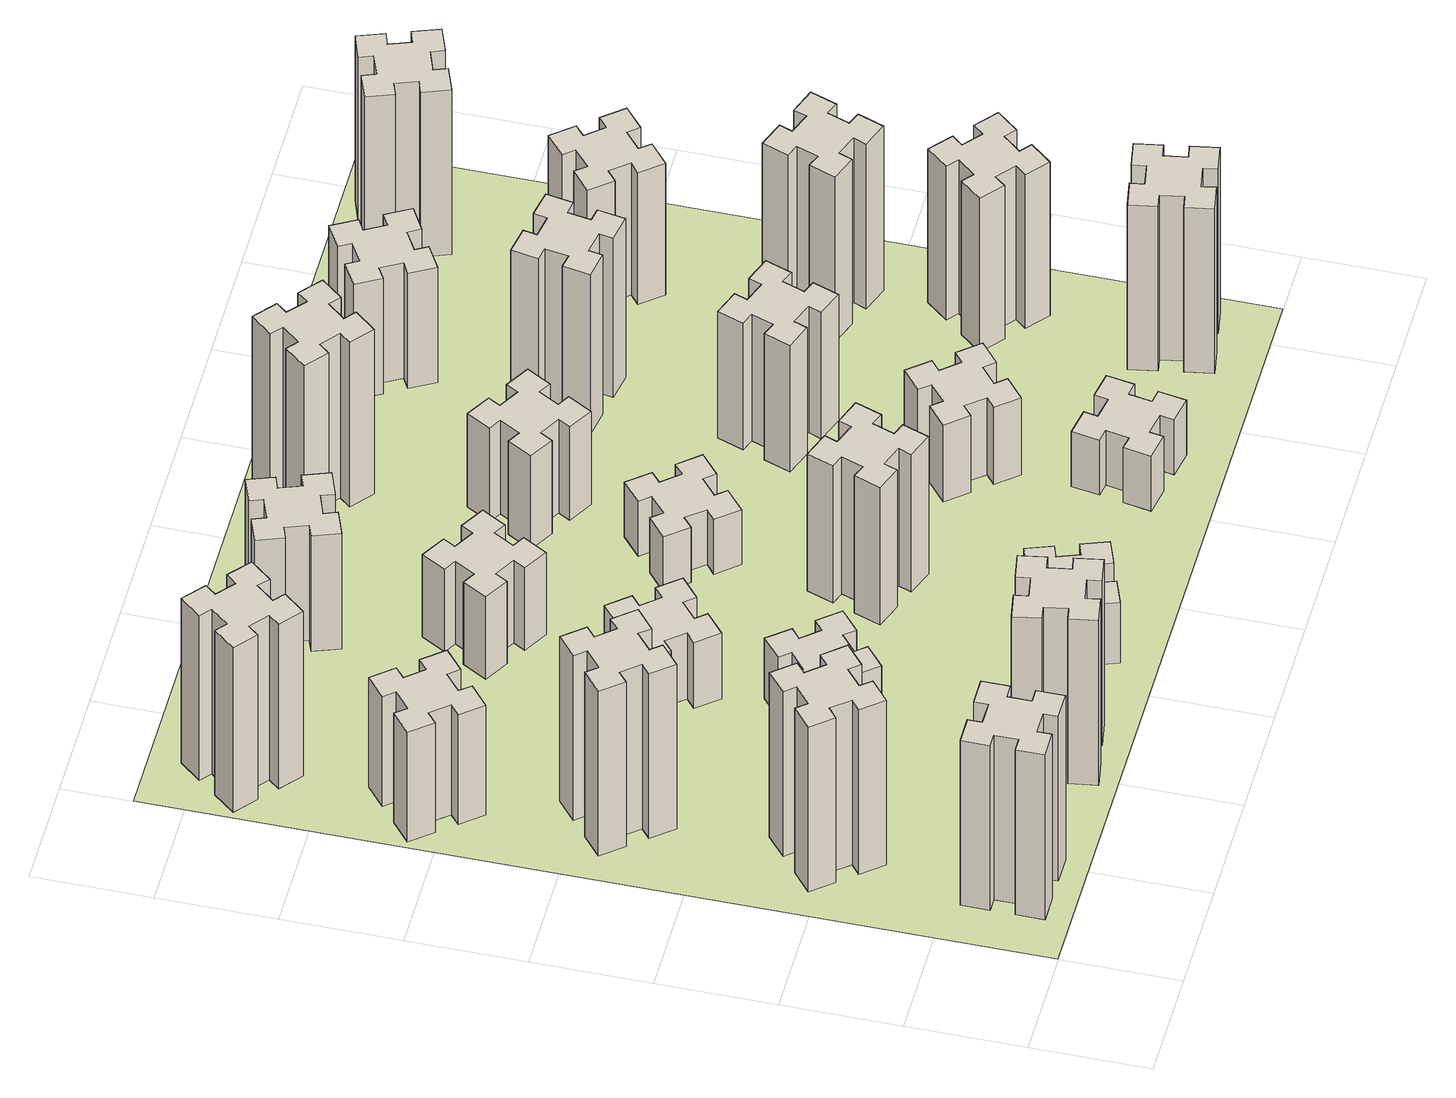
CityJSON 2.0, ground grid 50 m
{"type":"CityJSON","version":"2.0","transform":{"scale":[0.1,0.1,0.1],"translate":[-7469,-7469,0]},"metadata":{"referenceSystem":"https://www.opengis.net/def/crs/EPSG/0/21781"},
"CityObjects":{
"building1":{"type":"Building","attributes":{"class":"1000","function":"1000","usage":"1000","yearOfConstruction":2016,"roofType":"1000","measuredHeight":90,"storeysAboveGround":30,"storeysBelowGround":0},"geometry":[{"type":"Solid","lod":"1","boundaries":[[[[0,1,2,3,4,5,6,7,8,9,10,11,12,13,14,15,16,17,18,19]],[[17,16,20,21]],[[16,15,22,20]],[[15,14,23,22]],[[14,13,24,23]],[[13,12,25,24]],[[12,11,26,25]],[[11,10,27,26]],[[10,9,28,27]],[[9,8,29,28]],[[8,7,30,29]],[[7,6,31,30]],[[6,5,32,31]],[[5,4,33,32]],[[4,3,34,33]],[[3,2,35,34]],[[2,1,36,35]],[[1,0,37,36]],[[0,19,38,37]],[[19,18,39,38]],[[18,17,21,39]],[[24,25,26,27,28,29,30,31,32,33,34,35,36,37,38,39,21,20,22,23]]]]}]},
"building2":{"type":"Building","attributes":{"class":"1000","function":"1000","usage":"1000","yearOfConstruction":2016,"roofType":"1000","measuredHeight":90,"storeysAboveGround":30,"storeysBelowGround":0},"geometry":[{"type":"Solid","lod":"1","boundaries":[[[[40,41,42,43,44,45,46,47,48,49,50,51,52,53,54,55,56,57,58,59]],[[57,56,60,61]],[[56,55,62,60]],[[55,54,63,62]],[[54,53,64,63]],[[53,52,65,64]],[[52,51,66,65]],[[51,50,67,66]],[[50,49,68,67]],[[49,48,69,68]],[[48,47,70,69]],[[47,46,71,70]],[[46,45,72,71]],[[45,44,73,72]],[[44,43,74,73]],[[43,42,75,74]],[[42,41,76,75]],[[41,40,77,76]],[[40,59,78,77]],[[59,58,79,78]],[[58,57,61,79]],[[64,65,66,67,68,69,70,71,72,73,74,75,76,77,78,79,61,60,62,63]]]]}]},
"building3":{"type":"Building","attributes":{"class":"1000","function":"1000","usage":"1000","yearOfConstruction":2016,"roofType":"1000","measuredHeight":90,"storeysAboveGround":30,"storeysBelowGround":0},"geometry":[{"type":"Solid","lod":"1","boundaries":[[[[80,81,82,83,84,85,86,87,88,89,90,91,92,93,94,95,96,97,98,99]],[[97,96,100,101]],[[96,95,102,100]],[[95,94,103,102]],[[94,93,104,103]],[[93,92,105,104]],[[92,91,106,105]],[[91,90,107,106]],[[90,89,108,107]],[[89,88,109,108]],[[88,87,110,109]],[[87,86,111,110]],[[86,85,112,111]],[[85,84,113,112]],[[84,83,114,113]],[[83,82,115,114]],[[82,81,116,115]],[[81,80,117,116]],[[80,99,118,117]],[[99,98,119,118]],[[98,97,101,119]],[[104,105,106,107,108,109,110,111,112,113,114,115,116,117,118,119,101,100,102,103]]]]}]},
"building4":{"type":"Building","attributes":{"class":"1000","function":"1000","usage":"1000","yearOfConstruction":2016,"roofType":"1000","measuredHeight":60,"storeysAboveGround":30,"storeysBelowGround":0},"geometry":[{"type":"Solid","lod":"1","boundaries":[[[[120,121,122,123,124,125,126,127,128,129,130,131,132,133,134,135,136,137,138,139]],[[137,136,140,141]],[[136,135,142,140]],[[135,134,143,142]],[[134,133,144,143]],[[133,132,145,144]],[[132,131,146,145]],[[131,130,147,146]],[[130,129,148,147]],[[129,128,149,148]],[[128,127,150,149]],[[127,126,151,150]],[[126,125,152,151]],[[125,124,153,152]],[[124,123,154,153]],[[123,122,155,154]],[[122,121,156,155]],[[121,120,157,156]],[[120,139,158,157]],[[139,138,159,158]],[[138,137,141,159]],[[144,145,146,147,148,149,150,151,152,153,154,155,156,157,158,159,141,140,142,143]]]]}]},
"building5":{"type":"Building","attributes":{"class":"1000","function":"1000","usage":"1000","yearOfConstruction":2016,"roofType":"1000","measuredHeight":90,"storeysAboveGround":30,"storeysBelowGround":0},"geometry":[{"type":"Solid","lod":"1","boundaries":[[[[160,161,162,163,164,165,166,167,168,169,170,171,172,173,174,175,176,177,178,179]],[[177,176,180,181]],[[176,175,182,180]],[[175,174,183,182]],[[174,173,184,183]],[[173,172,185,184]],[[172,171,186,185]],[[171,170,187,186]],[[170,169,188,187]],[[169,168,189,188]],[[168,167,190,189]],[[167,166,191,190]],[[166,165,192,191]],[[165,164,193,192]],[[164,163,194,193]],[[163,162,195,194]],[[162,161,196,195]],[[161,160,197,196]],[[160,179,198,197]],[[179,178,199,198]],[[178,177,181,199]],[[184,185,186,187,188,189,190,191,192,193,194,195,196,197,198,199,181,180,182,183]]]]}]},
"building6":{"type":"Building","attributes":{"class":"1000","function":"1000","usage":"1000","yearOfConstruction":2016,"roofType":"1000","measuredHeight":90,"storeysAboveGround":30,"storeysBelowGround":0},"geometry":[{"type":"Solid","lod":"1","boundaries":[[[[200,201,202,203,204,205,206,207,208,209,210,211,212,213,214,215,216,217,218,219]],[[217,216,220,221]],[[216,215,222,220]],[[215,214,223,222]],[[214,213,224,223]],[[213,212,225,224]],[[212,211,226,225]],[[211,210,227,226]],[[210,209,228,227]],[[209,208,229,228]],[[208,207,230,229]],[[207,206,231,230]],[[206,205,232,231]],[[205,204,233,232]],[[204,203,234,233]],[[203,202,235,234]],[[202,201,236,235]],[[201,200,237,236]],[[200,219,238,237]],[[219,218,239,238]],[[218,217,221,239]],[[224,225,226,227,228,229,230,231,232,233,234,235,236,237,238,239,221,220,222,223]]]]}]},
"building7":{"type":"Building","attributes":{"class":"1000","function":"1000","usage":"1000","yearOfConstruction":2016,"roofType":"1000","measuredHeight":33,"storeysAboveGround":30,"storeysBelowGround":0},"geometry":[{"type":"Solid","lod":"1","boundaries":[[[[240,241,242,243,244,245,246,247,248,249,250,251,252,253,254,255,256,257,258,259]],[[257,256,260,261]],[[256,255,262,260]],[[255,254,263,262]],[[254,253,264,263]],[[253,252,265,264]],[[252,251,266,265]],[[251,250,267,266]],[[250,249,268,267]],[[249,248,269,268]],[[248,247,270,269]],[[247,246,271,270]],[[246,245,272,271]],[[245,244,273,272]],[[244,243,274,273]],[[243,242,275,274]],[[242,241,276,275]],[[241,240,277,276]],[[240,259,278,277]],[[259,258,279,278]],[[258,257,261,279]],[[264,265,266,267,268,269,270,271,272,273,274,275,276,277,278,279,261,260,262,263]]]]}]},
"building8":{"type":"Building","attributes":{"class":"1000","function":"1000","usage":"1000","yearOfConstruction":2016,"roofType":"1000","measuredHeight":36,"storeysAboveGround":30,"storeysBelowGround":0},"geometry":[{"type":"Solid","lod":"1","boundaries":[[[[280,281,282,283,284,285,286,287,288,289,290,291,292,293,294,295,296,297,298,299]],[[297,296,300,301]],[[296,295,302,300]],[[295,294,303,302]],[[294,293,304,303]],[[293,292,305,304]],[[292,291,306,305]],[[291,290,307,306]],[[290,289,308,307]],[[289,288,309,308]],[[288,287,310,309]],[[287,286,311,310]],[[286,285,312,311]],[[285,284,313,312]],[[284,283,314,313]],[[283,282,315,314]],[[282,281,316,315]],[[281,280,317,316]],[[280,299,318,317]],[[299,298,319,318]],[[298,297,301,319]],[[304,305,306,307,308,309,310,311,312,313,314,315,316,317,318,319,301,300,302,303]]]]}]},
"building9":{"type":"Building","attributes":{"class":"1000","function":"1000","usage":"1000","yearOfConstruction":2016,"roofType":"1000","measuredHeight":33,"storeysAboveGround":30,"storeysBelowGround":0},"geometry":[{"type":"Solid","lod":"1","boundaries":[[[[320,321,322,323,324,325,326,327,328,329,330,331,332,333,334,335,336,337,338,339]],[[337,336,340,341]],[[336,335,342,340]],[[335,334,343,342]],[[334,333,344,343]],[[333,332,345,344]],[[332,331,346,345]],[[331,330,347,346]],[[330,329,348,347]],[[329,328,349,348]],[[328,327,350,349]],[[327,326,351,350]],[[326,325,352,351]],[[325,324,353,352]],[[324,323,354,353]],[[323,322,355,354]],[[322,321,356,355]],[[321,320,357,356]],[[320,339,358,357]],[[339,338,359,358]],[[338,337,341,359]],[[344,345,346,347,348,349,350,351,352,353,354,355,356,357,358,359,341,340,342,343]]]]}]},
"building10":{"type":"Building","attributes":{"class":"1000","function":"1000","usage":"1000","yearOfConstruction":2016,"roofType":"1000","measuredHeight":45,"storeysAboveGround":30,"storeysBelowGround":0},"geometry":[{"type":"Solid","lod":"1","boundaries":[[[[360,361,362,363,364,365,366,367,368,369,370,371,372,373,374,375,376,377,378,379]],[[377,376,380,381]],[[376,375,382,380]],[[375,374,383,382]],[[374,373,384,383]],[[373,372,385,384]],[[372,371,386,385]],[[371,370,387,386]],[[370,369,388,387]],[[369,368,389,388]],[[368,367,390,389]],[[367,366,391,390]],[[366,365,392,391]],[[365,364,393,392]],[[364,363,394,393]],[[363,362,395,394]],[[362,361,396,395]],[[361,360,397,396]],[[360,379,398,397]],[[379,378,399,398]],[[378,377,381,399]],[[384,385,386,387,388,389,390,391,392,393,394,395,396,397,398,399,381,380,382,383]]]]}]},
"building11":{"type":"Building","attributes":{"class":"1000","function":"1000","usage":"1000","yearOfConstruction":2016,"roofType":"1000","measuredHeight":63,"storeysAboveGround":30,"storeysBelowGround":0},"geometry":[{"type":"Solid","lod":"1","boundaries":[[[[400,401,402,403,404,405,406,407,408,409,410,411,412,413,414,415,416,417,418,419]],[[417,416,420,421]],[[416,415,422,420]],[[415,414,423,422]],[[414,413,424,423]],[[413,412,425,424]],[[412,411,426,425]],[[411,410,427,426]],[[410,409,428,427]],[[409,408,429,428]],[[408,407,430,429]],[[407,406,431,430]],[[406,405,432,431]],[[405,404,433,432]],[[404,403,434,433]],[[403,402,435,434]],[[402,401,436,435]],[[401,400,437,436]],[[400,419,438,437]],[[419,418,439,438]],[[418,417,421,439]],[[424,425,426,427,428,429,430,431,432,433,434,435,436,437,438,439,421,420,422,423]]]]}]},
"building12":{"type":"Building","attributes":{"class":"1000","function":"1000","usage":"1000","yearOfConstruction":2016,"roofType":"1000","measuredHeight":75,"storeysAboveGround":30,"storeysBelowGround":0},"geometry":[{"type":"Solid","lod":"1","boundaries":[[[[440,441,442,443,444,445,446,447,448,449,450,451,452,453,454,455,456,457,458,459]],[[457,456,460,461]],[[456,455,462,460]],[[455,454,463,462]],[[454,453,464,463]],[[453,452,465,464]],[[452,451,466,465]],[[451,450,467,466]],[[450,449,468,467]],[[449,448,469,468]],[[448,447,470,469]],[[447,446,471,470]],[[446,445,472,471]],[[445,444,473,472]],[[444,443,474,473]],[[443,442,475,474]],[[442,441,476,475]],[[441,440,477,476]],[[440,459,478,477]],[[459,458,479,478]],[[458,457,461,479]],[[464,465,466,467,468,469,470,471,472,473,474,475,476,477,478,479,461,460,462,463]]]]}]},
"building13":{"type":"Building","attributes":{"class":"1000","function":"1000","usage":"1000","yearOfConstruction":2016,"roofType":"1000","measuredHeight":30,"storeysAboveGround":30,"storeysBelowGround":0},"geometry":[{"type":"Solid","lod":"1","boundaries":[[[[480,481,482,483,484,485,486,487,488,489,490,491,492,493,494,495,496,497,498,499]],[[497,496,500,501]],[[496,495,502,500]],[[495,494,503,502]],[[494,493,504,503]],[[493,492,505,504]],[[492,491,506,505]],[[491,490,507,506]],[[490,489,508,507]],[[489,488,509,508]],[[488,487,510,509]],[[487,486,511,510]],[[486,485,512,511]],[[485,484,513,512]],[[484,483,514,513]],[[483,482,515,514]],[[482,481,516,515]],[[481,480,517,516]],[[480,499,518,517]],[[499,498,519,518]],[[498,497,501,519]],[[504,505,506,507,508,509,510,511,512,513,514,515,516,517,518,519,501,500,502,503]]]]}]},
"building14":{"type":"Building","attributes":{"class":"1000","function":"1000","usage":"1000","yearOfConstruction":2016,"roofType":"1000","measuredHeight":51,"storeysAboveGround":30,"storeysBelowGround":0},"geometry":[{"type":"Solid","lod":"1","boundaries":[[[[520,521,522,523,524,525,526,527,528,529,530,531,532,533,534,535,536,537,538,539]],[[537,536,540,541]],[[536,535,542,540]],[[535,534,543,542]],[[534,533,544,543]],[[533,532,545,544]],[[532,531,546,545]],[[531,530,547,546]],[[530,529,548,547]],[[529,528,549,548]],[[528,527,550,549]],[[527,526,551,550]],[[526,525,552,551]],[[525,524,553,552]],[[524,523,554,553]],[[523,522,555,554]],[[522,521,556,555]],[[521,520,557,556]],[[520,539,558,557]],[[539,538,559,558]],[[538,537,541,559]],[[544,545,546,547,548,549,550,551,552,553,554,555,556,557,558,559,541,540,542,543]]]]}]},
"building15":{"type":"Building","attributes":{"class":"1000","function":"1000","usage":"1000","yearOfConstruction":2016,"roofType":"1000","measuredHeight":30,"storeysAboveGround":30,"storeysBelowGround":0},"geometry":[{"type":"Solid","lod":"1","boundaries":[[[[560,561,562,563,564,565,566,567,568,569,570,571,572,573,574,575,576,577,578,579]],[[577,576,580,581]],[[576,575,582,580]],[[575,574,583,582]],[[574,573,584,583]],[[573,572,585,584]],[[572,571,586,585]],[[571,570,587,586]],[[570,569,588,587]],[[569,568,589,588]],[[568,567,590,589]],[[567,566,591,590]],[[566,565,592,591]],[[565,564,593,592]],[[564,563,594,593]],[[563,562,595,594]],[[562,561,596,595]],[[561,560,597,596]],[[560,579,598,597]],[[579,578,599,598]],[[578,577,581,599]],[[584,585,586,587,588,589,590,591,592,593,594,595,596,597,598,599,581,580,582,583]]]]}]},
"building16":{"type":"Building","attributes":{"class":"1000","function":"1000","usage":"1000","yearOfConstruction":2016,"roofType":"1000","measuredHeight":90,"storeysAboveGround":30,"storeysBelowGround":0},"geometry":[{"type":"Solid","lod":"1","boundaries":[[[[600,601,602,603,604,605,606,607,608,609,610,611,612,613,614,615,616,617,618,619]],[[617,616,620,621]],[[616,615,622,620]],[[615,614,623,622]],[[614,613,624,623]],[[613,612,625,624]],[[612,611,626,625]],[[611,610,627,626]],[[610,609,628,627]],[[609,608,629,628]],[[608,607,630,629]],[[607,606,631,630]],[[606,605,632,631]],[[605,604,633,632]],[[604,603,634,633]],[[603,602,635,634]],[[602,601,636,635]],[[601,600,637,636]],[[600,619,638,637]],[[619,618,639,638]],[[618,617,621,639]],[[624,625,626,627,628,629,630,631,632,633,634,635,636,637,638,639,621,620,622,623]]]]}]},
"building17":{"type":"Building","attributes":{"class":"1000","function":"1000","usage":"1000","yearOfConstruction":2016,"roofType":"1000","measuredHeight":42,"storeysAboveGround":30,"storeysBelowGround":0},"geometry":[{"type":"Solid","lod":"1","boundaries":[[[[640,641,642,643,644,645,646,647,648,649,650,651,652,653,654,655,656,657,658,659]],[[657,656,660,661]],[[656,655,662,660]],[[655,654,663,662]],[[654,653,664,663]],[[653,652,665,664]],[[652,651,666,665]],[[651,650,667,666]],[[650,649,668,667]],[[649,648,669,668]],[[648,647,670,669]],[[647,646,671,670]],[[646,645,672,671]],[[645,644,673,672]],[[644,643,674,673]],[[643,642,675,674]],[[642,641,676,675]],[[641,640,677,676]],[[640,659,678,677]],[[659,658,679,678]],[[658,657,661,679]],[[664,665,666,667,668,669,670,671,672,673,674,675,676,677,678,679,661,660,662,663]]]]}]},
"building18":{"type":"Building","attributes":{"class":"1000","function":"1000","usage":"1000","yearOfConstruction":2016,"roofType":"1000","measuredHeight":69,"storeysAboveGround":30,"storeysBelowGround":0},"geometry":[{"type":"Solid","lod":"1","boundaries":[[[[680,681,682,683,684,685,686,687,688,689,690,691,692,693,694,695,696,697,698,699]],[[697,696,700,701]],[[696,695,702,700]],[[695,694,703,702]],[[694,693,704,703]],[[693,692,705,704]],[[692,691,706,705]],[[691,690,707,706]],[[690,689,708,707]],[[689,688,709,708]],[[688,687,710,709]],[[687,686,711,710]],[[686,685,712,711]],[[685,684,713,712]],[[684,683,714,713]],[[683,682,715,714]],[[682,681,716,715]],[[681,680,717,716]],[[680,699,718,717]],[[699,698,719,718]],[[698,697,701,719]],[[704,705,706,707,708,709,710,711,712,713,714,715,716,717,718,719,701,700,702,703]]]]}]},
"building19":{"type":"Building","attributes":{"class":"1000","function":"1000","usage":"1000","yearOfConstruction":2016,"roofType":"1000","measuredHeight":87,"storeysAboveGround":30,"storeysBelowGround":0},"geometry":[{"type":"Solid","lod":"1","boundaries":[[[[720,721,722,723,724,725,726,727,728,729,730,731,732,733,734,735,736,737,738,739]],[[737,736,740,741]],[[736,735,742,740]],[[735,734,743,742]],[[734,733,744,743]],[[733,732,745,744]],[[732,731,746,745]],[[731,730,747,746]],[[730,729,748,747]],[[729,728,749,748]],[[728,727,750,749]],[[727,726,751,750]],[[726,725,752,751]],[[725,724,753,752]],[[724,723,754,753]],[[723,722,755,754]],[[722,721,756,755]],[[721,720,757,756]],[[720,739,758,757]],[[739,738,759,758]],[[738,737,741,759]],[[744,745,746,747,748,749,750,751,752,753,754,755,756,757,758,759,741,740,742,743]]]]}]},
"building20":{"type":"Building","attributes":{"class":"1000","function":"1000","usage":"1000","yearOfConstruction":2016,"roofType":"1000","measuredHeight":90,"storeysAboveGround":30,"storeysBelowGround":0},"geometry":[{"type":"Solid","lod":"1","boundaries":[[[[760,761,762,763,764,765,766,767,768,769,770,771,772,773,774,775,776,777,778,779]],[[777,776,780,781]],[[776,775,782,780]],[[775,774,783,782]],[[774,773,784,783]],[[773,772,785,784]],[[772,771,786,785]],[[771,770,787,786]],[[770,769,788,787]],[[769,768,789,788]],[[768,767,790,789]],[[767,766,791,790]],[[766,765,792,791]],[[765,764,793,792]],[[764,763,794,793]],[[763,762,795,794]],[[762,761,796,795]],[[761,760,797,796]],[[760,779,798,797]],[[779,778,799,798]],[[778,777,781,799]],[[784,785,786,787,788,789,790,791,792,793,794,795,796,797,798,799,781,780,782,783]]]]}]},
"building21":{"type":"Building","attributes":{"class":"1000","function":"1000","usage":"1000","yearOfConstruction":2016,"roofType":"1000","measuredHeight":63,"storeysAboveGround":30,"storeysBelowGround":0},"geometry":[{"type":"Solid","lod":"1","boundaries":[[[[800,801,802,803,804,805,806,807,808,809,810,811,812,813,814,815,816,817,818,819]],[[817,816,820,821]],[[816,815,822,820]],[[815,814,823,822]],[[814,813,824,823]],[[813,812,825,824]],[[812,811,826,825]],[[811,810,827,826]],[[810,809,828,827]],[[809,808,829,828]],[[808,807,830,829]],[[807,806,831,830]],[[806,805,832,831]],[[805,804,833,832]],[[804,803,834,833]],[[803,802,835,834]],[[802,801,836,835]],[[801,800,837,836]],[[800,819,838,837]],[[819,818,839,838]],[[818,817,821,839]],[[824,825,826,827,828,829,830,831,832,833,834,835,836,837,838,839,821,820,822,823]]]]}]},
"building22":{"type":"Building","attributes":{"class":"1000","function":"1000","usage":"1000","yearOfConstruction":2016,"roofType":"1000","measuredHeight":84,"storeysAboveGround":30,"storeysBelowGround":0},"geometry":[{"type":"Solid","lod":"1","boundaries":[[[[840,841,842,843,844,845,846,847,848,849,850,851,852,853,854,855,856,857,858,859]],[[857,856,860,861]],[[856,855,862,860]],[[855,854,863,862]],[[854,853,864,863]],[[853,852,865,864]],[[852,851,866,865]],[[851,850,867,866]],[[850,849,868,867]],[[849,848,869,868]],[[848,847,870,869]],[[847,846,871,870]],[[846,845,872,871]],[[845,844,873,872]],[[844,843,874,873]],[[843,842,875,874]],[[842,841,876,875]],[[841,840,877,876]],[[840,859,878,877]],[[859,858,879,878]],[[858,857,861,879]],[[864,865,866,867,868,869,870,871,872,873,874,875,876,877,878,879,861,860,862,863]]]]}]},
"building23":{"type":"Building","attributes":{"class":"1000","function":"1000","usage":"1000","yearOfConstruction":2016,"roofType":"1000","measuredHeight":90,"storeysAboveGround":30,"storeysBelowGround":0},"geometry":[{"type":"Solid","lod":"1","boundaries":[[[[880,881,882,883,884,885,886,887,888,889,890,891,892,893,894,895,896,897,898,899]],[[897,896,900,901]],[[896,895,902,900]],[[895,894,903,902]],[[894,893,904,903]],[[893,892,905,904]],[[892,891,906,905]],[[891,890,907,906]],[[890,889,908,907]],[[889,888,909,908]],[[888,887,910,909]],[[887,886,911,910]],[[886,885,912,911]],[[885,884,913,912]],[[884,883,914,913]],[[883,882,915,914]],[[882,881,916,915]],[[881,880,917,916]],[[880,899,918,917]],[[899,898,919,918]],[[898,897,901,919]],[[904,905,906,907,908,909,910,911,912,913,914,915,916,917,918,919,901,900,902,903]]]]}]},
"building24":{"type":"Building","attributes":{"class":"1000","function":"1000","usage":"1000","yearOfConstruction":2016,"roofType":"1000","measuredHeight":72,"storeysAboveGround":30,"storeysBelowGround":0},"geometry":[{"type":"Solid","lod":"1","boundaries":[[[[920,921,922,923,924,925,926,927,928,929,930,931,932,933,934,935,936,937,938,939]],[[937,936,940,941]],[[936,935,942,940]],[[935,934,943,942]],[[934,933,944,943]],[[933,932,945,944]],[[932,931,946,945]],[[931,930,947,946]],[[930,929,948,947]],[[929,928,949,948]],[[928,927,950,949]],[[927,926,951,950]],[[926,925,952,951]],[[925,924,953,952]],[[924,923,954,953]],[[923,922,955,954]],[[922,921,956,955]],[[921,920,957,956]],[[920,939,958,957]],[[939,938,959,958]],[[938,937,941,959]],[[944,945,946,947,948,949,950,951,952,953,954,955,956,957,958,959,941,940,942,943]]]]}]},
"building25":{"type":"Building","attributes":{"class":"1000","function":"1000","usage":"1000","yearOfConstruction":2016,"roofType":"1000","measuredHeight":90,"storeysAboveGround":30,"storeysBelowGround":0},"geometry":[{"type":"Solid","lod":"1","boundaries":[[[[960,961,962,963,964,965,966,967,968,969,970,971,972,973,974,975,976,977,978,979]],[[977,976,980,981]],[[976,975,982,980]],[[975,974,983,982]],[[974,973,984,983]],[[973,972,985,984]],[[972,971,986,985]],[[971,970,987,986]],[[970,969,988,987]],[[969,968,989,988]],[[968,967,990,989]],[[967,966,991,990]],[[966,965,992,991]],[[965,964,993,992]],[[964,963,994,993]],[[963,962,995,994]],[[962,961,996,995]],[[961,960,997,996]],[[960,979,998,997]],[[979,978,999,998]],[[978,977,981,999]],[[984,985,986,987,988,989,990,991,992,993,994,995,996,997,998,999,981,980,982,983]]]]}]},
"landuse1":{"type":"LandUse","attributes":{"name":"plot1","function":"1010"},"geometry":[{"type":"MultiSurface","lod":"1","boundaries":[[[1000,1001,1002,1003]]]}]}
},
"vertices":[
[265,325,0],[265,225,0],[205,225,0],[205,105,0],[325,105,0],[325,165,0],[425,165,0],[425,105,0],[545,105,0],[545,225,0],[485,225,0],[485,325,0],[545,325,0],[545,445,0],[425,445,0],[425,385,0],[325,385,0],[325,445,0],[205,445,0],[205,325,0],[325,385,900],[325,445,900],[425,385,900],[425,445,900],[545,445,900],[545,325,900],[485,325,900],[485,225,900],[545,225,900],[545,105,900],[425,105,900],[425,165,900],[325,165,900],[325,105,900],[205,105,900],[205,225,900],[265,225,900],[265,325,900],[205,325,900],[205,445,900],
[492,1048,0],[427,1124,0],[473,1163,0],[396,1255,0],[304,1178,0],[343,1132,0],[266,1067,0],[228,1113,0],[136,1036,0],[213,944,0],[259,983,0],[323,906,0],[277,868,0],[354,776,0],[446,853,0],[408,899,0],[484,963,0],[523,917,0],[615,994,0],[538,1086,0],[484,963,900],[523,917,900],[408,899,900],[446,853,900],[354,776,900],[277,868,900],[323,906,900],[259,983,900],[213,944,900],[136,1036,900],[228,1113,900],[266,1067,900],[343,1132,900],[304,1178,900],[396,1255,900],[473,1163,900],[427,1124,900],[492,1048,900],[538,1086,900],[615,994,900],
[492,1888,0],[427,1964,0],[473,2003,0],[396,2095,0],[304,2018,0],[343,1972,0],[266,1907,0],[228,1953,0],[136,1876,0],[213,1784,0],[259,1823,0],[323,1746,0],[277,1708,0],[354,1616,0],[446,1693,0],[408,1739,0],[484,1803,0],[523,1757,0],[615,1834,0],[538,1926,0],[484,1803,900],[523,1757,900],[408,1739,900],[446,1693,900],[354,1616,900],[277,1708,900],[323,1746,900],[259,1823,900],[213,1784,900],[136,1876,900],[228,1953,900],[266,1907,900],[343,1972,900],[304,2018,900],[396,2095,900],[473,2003,900],[427,1964,900],[492,1888,900],[538,1926,900],[615,1834,900],
[243,2712,0],[166,2647,0],[128,2693,0],[36,2616,0],[113,2524,0],[159,2563,0],[223,2486,0],[177,2448,0],[254,2356,0],[346,2433,0],[308,2479,0],[384,2543,0],[423,2497,0],[515,2574,0],[438,2666,0],[392,2628,0],[327,2704,0],[373,2743,0],[296,2835,0],[204,2758,0],[327,2704,600],[373,2743,600],[392,2628,600],[438,2666,600],[515,2574,600],[423,2497,600],[384,2543,600],[308,2479,600],[346,2433,600],[254,2356,600],[177,2448,600],[223,2486,600],[159,2563,600],[113,2524,600],[36,2616,600],[128,2693,600],[166,2647,600],[243,2712,600],[204,2758,600],[296,2835,600],
[1085,158,0],[1184,176,0],[1194,117,0],[1312,137,0],[1291,256,0],[1232,245,0],[1215,344,0],[1274,354,0],[1253,472,0],[1135,451,0],[1145,392,0],[1047,375,0],[1037,434,0],[918,413,0],[939,295,0],[998,305,0],[1016,207,0],[957,197,0],[977,78,0],[1096,99,0],[1016,207,900],[957,197,900],[998,305,900],[939,295,900],[918,413,900],[1037,434,900],[1047,375,900],[1145,392,900],[1135,451,900],[1253,472,900],[1274,354,900],[1215,344,900],[1232,245,900],[1291,256,900],[1312,137,900],[1194,117,900],[1184,176,900],[1085,158,900],[1096,99,900],[977,78,900],
[384,3387,0],[308,3452,0],[346,3498,0],[254,3575,0],[177,3483,0],[223,3444,0],[159,3368,0],[113,3406,0],[36,3314,0],[128,3237,0],[166,3283,0],[243,3219,0],[204,3173,0],[296,3096,0],[373,3188,0],[327,3226,0],[392,3303,0],[438,3264,0],[515,3356,0],[423,3433,0],[392,3303,900],[438,3264,900],[327,3226,900],[373,3188,900],[296,3096,900],[204,3173,900],[243,3219,900],[166,3283,900],[128,3237,900],[36,3314,900],[113,3406,900],[159,3368,900],[223,3444,900],[177,3483,900],[254,3575,900],[346,3498,900],[308,3452,900],[384,3387,900],[423,3433,900],[515,3356,900],
[1083,1332,0],[1006,1267,0],[968,1313,0],[876,1236,0],[953,1144,0],[999,1183,0],[1063,1106,0],[1017,1068,0],[1094,976,0],[1186,1053,0],[1148,1099,0],[1224,1163,0],[1263,1117,0],[1355,1194,0],[1278,1286,0],[1232,1248,0],[1167,1324,0],[1213,1363,0],[1136,1455,0],[1044,1378,0],[1167,1324,330],[1213,1363,330],[1232,1248,330],[1278,1286,330],[1355,1194,330],[1263,1117,330],[1224,1163,330],[1148,1099,330],[1186,1053,330],[1094,976,330],[1017,1068,330],[1063,1106,330],[999,1183,330],[953,1144,330],[876,1236,330],[968,1313,330],[1006,1267,330],[1083,1332,330],[1044,1378,330],[1136,1455,330],
[1083,1972,0],[1006,1907,0],[968,1953,0],[876,1876,0],[953,1784,0],[999,1823,0],[1063,1746,0],[1017,1708,0],[1094,1616,0],[1186,1693,0],[1148,1739,0],[1224,1803,0],[1263,1757,0],[1355,1834,0],[1278,1926,0],[1232,1888,0],[1167,1964,0],[1213,2003,0],[1136,2095,0],[1044,2018,0],[1167,1964,360],[1213,2003,360],[1232,1888,360],[1278,1926,360],[1355,1834,360],[1263,1757,360],[1224,1803,360],[1148,1739,360],[1186,1693,360],[1094,1616,360],[1017,1708,360],[1063,1746,360],[999,1823,360],[953,1784,360],[876,1876,360],[968,1953,360],[1006,1907,360],[1083,1972,360],[1044,2018,360],[1136,2095,360],
[1635,385,0],[1669,291,0],[1613,270,0],[1654,157,0],[1767,199,0],[1746,255,0],[1840,289,0],[1860,233,0],[1973,274,0],[1932,387,0],[1876,366,0],[1842,460,0],[1898,480,0],[1857,593,0],[1744,552,0],[1765,496,0],[1671,462,0],[1650,518,0],[1537,477,0],[1579,364,0],[1671,462,330],[1650,518,330],[1765,496,330],[1744,552,330],[1857,593,330],[1898,480,330],[1842,460,330],[1876,366,330],[1932,387,330],[1973,274,330],[1860,233,330],[1840,289,330],[1746,255,330],[1767,199,330],[1654,157,330],[1613,270,330],[1669,291,330],[1635,385,330],[1579,364,330],[1537,477,330],
[1117,2525,0],[1204,2475,0],[1174,2423,0],[1278,2363,0],[1338,2467,0],[1286,2497,0],[1336,2584,0],[1388,2554,0],[1448,2658,0],[1344,2718,0],[1314,2666,0],[1227,2716,0],[1257,2768,0],[1153,2828,0],[1093,2724,0],[1145,2694,0],[1095,2607,0],[1043,2637,0],[983,2533,0],[1087,2473,0],[1095,2607,450],[1043,2637,450],[1145,2694,450],[1093,2724,450],[1153,2828,450],[1257,2768,450],[1227,2716,450],[1314,2666,450],[1344,2718,450],[1448,2658,450],[1388,2554,450],[1336,2584,450],[1286,2497,450],[1338,2467,450],[1278,2363,450],[1174,2423,450],[1204,2475,450],[1117,2525,450],[1087,2473,450],[983,2533,450],
[1125,3456,0],[1031,3422,0],[1010,3478,0],[897,3437,0],[939,3324,0],[995,3345,0],[1029,3251,0],[973,3230,0],[1014,3117,0],[1127,3159,0],[1106,3215,0],[1200,3249,0],[1220,3193,0],[1333,3234,0],[1292,3347,0],[1236,3326,0],[1202,3420,0],[1258,3440,0],[1217,3553,0],[1104,3512,0],[1202,3420,630],[1258,3440,630],[1236,3326,630],[1292,3347,630],[1333,3234,630],[1220,3193,630],[1200,3249,630],[1106,3215,630],[1127,3159,630],[1014,3117,630],[973,3230,630],[1029,3251,630],[995,3345,630],[939,3324,630],[897,3437,630],[1010,3478,630],[1031,3422,630],[1125,3456,630],[1104,3512,630],[1217,3553,630],
[1769,1300,0],[1735,1206,0],[1679,1227,0],[1637,1114,0],[1750,1073,0],[1771,1129,0],[1865,1095,0],[1844,1039,0],[1957,997,0],[1998,1110,0],[1942,1131,0],[1976,1225,0],[2032,1204,0],[2073,1317,0],[1960,1358,0],[1940,1302,0],[1846,1336,0],[1867,1392,0],[1754,1433,0],[1713,1320,0],[1846,1336,750],[1867,1392,750],[1940,1302,750],[1960,1358,750],[2073,1317,750],[2032,1204,750],[1976,1225,750],[1942,1131,750],[1998,1110,750],[1957,997,750],[1844,1039,750],[1865,1095,750],[1771,1129,750],[1750,1073,750],[1637,1114,750],[1679,1227,750],[1735,1206,750],[1769,1300,750],[1713,1320,750],[1754,1433,750],
[1972,1988,0],[1907,2064,0],[1953,2103,0],[1876,2195,0],[1784,2118,0],[1823,2072,0],[1746,2007,0],[1708,2053,0],[1616,1976,0],[1693,1884,0],[1739,1923,0],[1803,1846,0],[1757,1808,0],[1834,1716,0],[1926,1793,0],[1888,1839,0],[1964,1903,0],[2003,1857,0],[2095,1934,0],[2018,2026,0],[1964,1903,300],[2003,1857,300],[1888,1839,300],[1926,1793,300],[1834,1716,300],[1757,1808,300],[1803,1846,300],[1739,1923,300],[1693,1884,300],[1616,1976,300],[1708,2053,300],[1746,2007,300],[1823,2072,300],[1784,2118,300],[1876,2195,300],[1953,2103,300],[1907,2064,300],[1972,1988,300],[2018,2026,300],[2095,1934,300],
[2026,2497,0],[2076,2584,0],[2128,2554,0],[2188,2658,0],[2084,2718,0],[2054,2666,0],[1967,2716,0],[1997,2768,0],[1893,2828,0],[1833,2724,0],[1885,2694,0],[1835,2607,0],[1783,2637,0],[1723,2533,0],[1827,2473,0],[1857,2525,0],[1944,2475,0],[1914,2423,0],[2018,2363,0],[2078,2467,0],[1944,2475,510],[1914,2423,510],[1857,2525,510],[1827,2473,510],[1723,2533,510],[1783,2637,510],[1835,2607,510],[1885,2694,510],[1833,2724,510],[1893,2828,510],[1997,2768,510],[1967,2716,510],[2054,2666,510],[2084,2718,510],[2188,2658,510],[2128,2554,510],[2076,2584,510],[2026,2497,510],[2078,2467,510],[2018,2363,510],
[2596,444,0],[2578,345,0],[2519,356,0],[2498,237,0],[2617,217,0],[2627,276,0],[2725,258,0],[2715,199,0],[2833,178,0],[2854,297,0],[2795,307,0],[2812,405,0],[2871,395,0],[2892,513,0],[2774,534,0],[2764,475,0],[2665,492,0],[2676,551,0],[2557,572,0],[2537,454,0],[2665,492,300],[2676,551,300],[2764,475,300],[2774,534,300],[2892,513,300],[2871,395,300],[2812,405,300],[2795,307,300],[2854,297,300],[2833,178,300],[2715,199,300],[2725,258,300],[2627,276,300],[2617,217,300],[2498,237,300],[2519,356,300],[2578,345,300],[2596,444,300],[2537,454,300],[2557,572,300],
[1746,3383,0],[1823,3319,0],[1784,3273,0],[1876,3196,0],[1953,3288,0],[1907,3326,0],[1972,3403,0],[2018,3364,0],[2095,3456,0],[2003,3533,0],[1964,3487,0],[1888,3552,0],[1926,3598,0],[1834,3675,0],[1757,3583,0],[1803,3544,0],[1739,3468,0],[1693,3506,0],[1616,3414,0],[1708,3337,0],[1739,3468,900],[1693,3506,900],[1803,3544,900],[1757,3583,900],[1834,3675,900],[1926,3598,900],[1888,3552,900],[1964,3487,900],[2003,3533,900],[2095,3456,900],[2018,3364,900],[1972,3403,900],[1907,3326,900],[1953,3288,900],[1876,3196,900],[1784,3273,900],[1823,3319,900],[1746,3383,900],[1708,3337,900],[1616,3414,900],
[2563,1132,0],[2486,1067,0],[2448,1113,0],[2356,1036,0],[2433,944,0],[2479,983,0],[2543,906,0],[2497,868,0],[2574,776,0],[2666,853,0],[2628,899,0],[2704,963,0],[2743,917,0],[2835,994,0],[2758,1086,0],[2712,1048,0],[2647,1124,0],[2693,1163,0],[2616,1255,0],[2524,1178,0],[2647,1124,420],[2693,1163,420],[2712,1048,420],[2758,1086,420],[2835,994,420],[2743,917,420],[2704,963,420],[2628,899,420],[2666,853,420],[2574,776,420],[2497,868,420],[2543,906,420],[2479,983,420],[2433,944,420],[2356,1036,420],[2448,1113,420],[2486,1067,420],[2563,1132,420],[2524,1178,420],[2616,1255,420],
[2682,1671,0],[2716,1765,0],[2772,1744,0],[2813,1857,0],[2700,1898,0],[2680,1842,0],[2586,1876,0],[2607,1932,0],[2494,1973,0],[2453,1860,0],[2509,1840,0],[2475,1746,0],[2419,1767,0],[2377,1654,0],[2490,1613,0],[2511,1669,0],[2605,1635,0],[2584,1579,0],[2697,1537,0],[2738,1650,0],[2605,1635,690],[2584,1579,690],[2511,1669,690],[2490,1613,690],[2377,1654,690],[2419,1767,690],[2475,1746,690],[2509,1840,690],[2453,1860,690],[2494,1973,690],[2607,1932,690],[2586,1876,690],[2680,1842,690],[2700,1898,690],[2813,1857,690],[2772,1744,690],[2716,1765,690],[2682,1671,690],[2738,1650,690],[2697,1537,690],
[2496,2664,0],[2478,2565,0],[2419,2576,0],[2398,2457,0],[2517,2437,0],[2527,2496,0],[2625,2478,0],[2615,2419,0],[2733,2398,0],[2754,2517,0],[2695,2527,0],[2712,2625,0],[2771,2615,0],[2792,2733,0],[2674,2754,0],[2664,2695,0],[2565,2712,0],[2576,2771,0],[2457,2792,0],[2437,2674,0],[2565,2712,870],[2576,2771,870],[2664,2695,870],[2674,2754,870],[2792,2733,870],[2771,2615,870],[2712,2625,870],[2695,2527,870],[2754,2517,870],[2733,2398,870],[2615,2419,870],[2625,2478,870],[2527,2496,870],[2517,2437,870],[2398,2457,870],[2419,2576,870],[2478,2565,870],[2496,2664,870],[2437,2674,870],[2457,2792,870],
[3465,492,0],[3367,475,0],[3357,534,0],[3238,513,0],[3259,395,0],[3318,405,0],[3336,307,0],[3277,297,0],[3297,178,0],[3416,199,0],[3405,258,0],[3504,276,0],[3514,217,0],[3632,237,0],[3611,356,0],[3552,345,0],[3535,444,0],[3594,454,0],[3573,572,0],[3455,551,0],[3535,444,900],[3594,454,900],[3552,345,900],[3611,356,900],[3632,237,900],[3514,217,900],[3504,276,900],[3405,258,900],[3416,199,900],[3297,178,900],[3277,297,900],[3336,307,900],[3318,405,900],[3259,395,900],[3238,513,900],[3357,534,900],[3367,475,900],[3465,492,900],[3455,551,900],[3573,572,900],
[2716,3347,0],[2666,3434,0],[2718,3464,0],[2658,3568,0],[2554,3508,0],[2584,3456,0],[2497,3406,0],[2467,3458,0],[2363,3398,0],[2423,3294,0],[2475,3324,0],[2525,3237,0],[2473,3207,0],[2533,3103,0],[2637,3163,0],[2607,3215,0],[2694,3265,0],[2724,3213,0],[2828,3273,0],[2768,3377,0],[2694,3265,630],[2724,3213,630],[2607,3215,630],[2637,3163,630],[2533,3103,630],[2473,3207,630],[2525,3237,630],[2475,3324,630],[2423,3294,630],[2363,3398,630],[2467,3458,630],[2497,3406,630],[2584,3456,630],[2554,3508,630],[2658,3568,630],[2718,3464,630],[2666,3434,630],[2716,3347,630],[2768,3377,630],[2828,3273,630],
[3487,1006,0],[3552,1083,0],[3598,1044,0],[3675,1136,0],[3583,1213,0],[3544,1167,0],[3468,1232,0],[3506,1278,0],[3414,1355,0],[3337,1263,0],[3383,1224,0],[3319,1148,0],[3273,1186,0],[3196,1094,0],[3288,1017,0],[3326,1063,0],[3403,999,0],[3364,953,0],[3456,876,0],[3533,968,0],[3403,999,840],[3364,953,840],[3326,1063,840],[3288,1017,840],[3196,1094,840],[3273,1186,840],[3319,1148,840],[3383,1224,840],[3337,1263,840],[3414,1355,840],[3506,1278,840],[3468,1232,840],[3544,1167,840],[3583,1213,840],[3675,1136,840],[3598,1044,840],[3552,1083,840],[3487,1006,840],[3533,968,840],[3456,876,840],
[3420,1842,0],[3326,1876,0],[3347,1932,0],[3234,1973,0],[3193,1860,0],[3249,1840,0],[3215,1746,0],[3159,1767,0],[3117,1654,0],[3230,1613,0],[3251,1669,0],[3345,1635,0],[3324,1579,0],[3437,1537,0],[3478,1650,0],[3422,1671,0],[3456,1765,0],[3512,1744,0],[3553,1857,0],[3440,1898,0],[3456,1765,900],[3512,1744,900],[3422,1671,900],[3478,1650,900],[3437,1537,900],[3324,1579,900],[3345,1635,900],[3251,1669,900],[3230,1613,900],[3117,1654,900],[3159,1767,900],[3215,1746,900],[3249,1840,900],[3193,1860,900],[3234,1973,900],[3347,1932,900],[3326,1876,900],[3420,1842,900],[3440,1898,900],[3553,1857,900],
[3119,2563,0],[3183,2486,0],[3137,2448,0],[3214,2356,0],[3306,2433,0],[3268,2479,0],[3344,2543,0],[3383,2497,0],[3475,2574,0],[3398,2666,0],[3352,2628,0],[3287,2704,0],[3333,2743,0],[3256,2835,0],[3164,2758,0],[3203,2712,0],[3126,2647,0],[3088,2693,0],[2996,2616,0],[3073,2524,0],[3126,2647,720],[3088,2693,720],[3203,2712,720],[3164,2758,720],[3256,2835,720],[3333,2743,720],[3287,2704,720],[3352,2628,720],[3398,2666,720],[3475,2574,720],[3383,2497,720],[3344,2543,720],[3268,2479,720],[3306,2433,720],[3214,2356,720],[3137,2448,720],[3183,2486,720],[3119,2563,720],[3073,2524,720],[2996,2616,720],
[3326,3315,0],[3420,3349,0],[3440,3293,0],[3553,3334,0],[3512,3447,0],[3456,3426,0],[3422,3520,0],[3478,3540,0],[3437,3653,0],[3324,3612,0],[3345,3556,0],[3251,3522,0],[3230,3578,0],[3117,3537,0],[3159,3424,0],[3215,3445,0],[3249,3351,0],[3193,3330,0],[3234,3217,0],[3347,3259,0],[3249,3351,900],[3193,3330,900],[3215,3445,900],[3159,3424,900],[3117,3537,900],[3230,3578,900],[3251,3522,900],[3345,3556,900],[3324,3612,900],[3437,3653,900],[3478,3540,900],[3422,3520,900],[3456,3426,900],[3512,3447,900],[3553,3334,900],[3440,3293,900],[3420,3349,900],[3326,3315,900],[3347,3259,900],[3234,3217,900],
[5,3705,0],[3705,3705,0],[3705,5,0],[5,5,0]
]}
